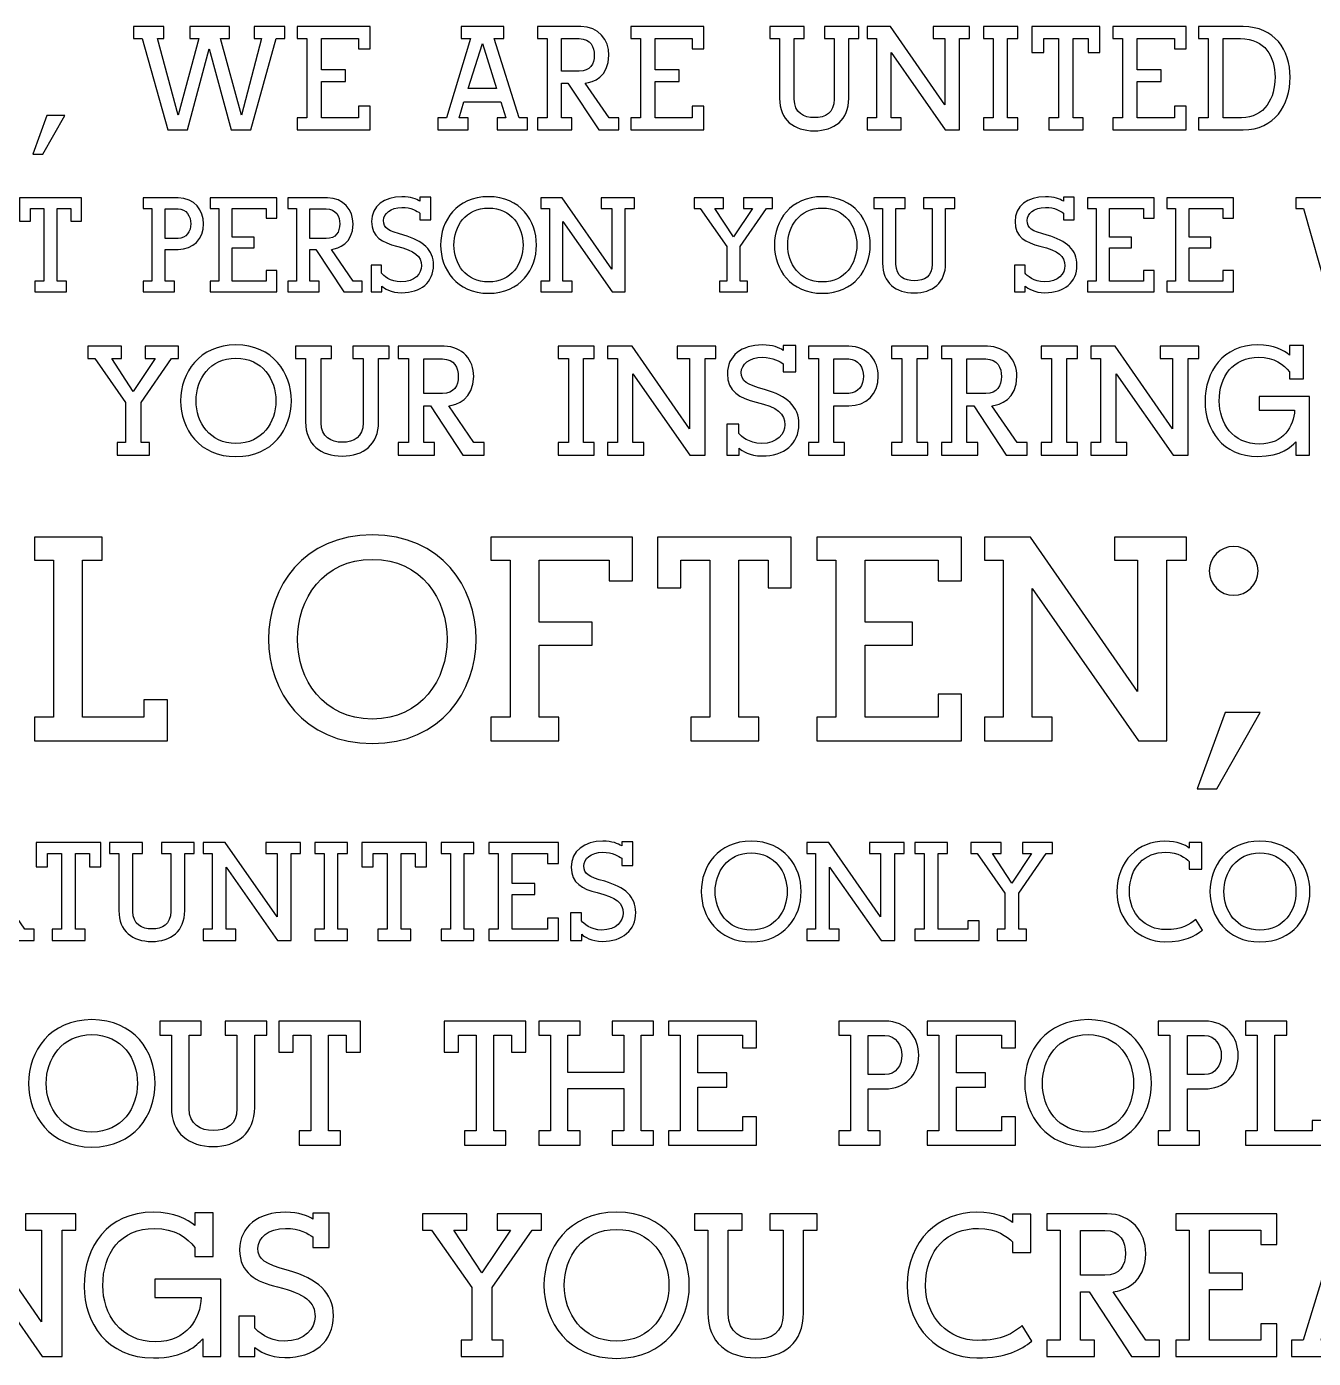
# Model space of a CAD drawing. Extents: x 11 to 200, y 17 to 278.
# Drawn here: x 55.5 to 119.8, y 82 to 148.5 of the extents above; entities that cross this region are included whole.
import ezdxf

# ---------------------------------------------------------------- set-up
doc = ezdxf.new("R2010")
doc.units = 0
doc.layers.add('Ebene_1', color=7, linetype='CONTINUOUS')

msp = doc.modelspace()

# ---------------------------------------------------------------- linework, layer by layer
at = {"layer": 'Ebene_1', "color": 7}
for points in [[(64.13526, 147.873086), (63.102045, 144.034441), (62.070805, 147.873086), (62.393314, 147.873086), (62.393314, 148.457216), (60.885683, 148.457216), (60.885683, 147.873086), (61.309052, 147.873086), (62.596197, 143.305531), (63.57258, 143.305531), (64.661287, 147.353445), (65.751829, 143.305531), (66.7292, 143.305531), (68.00241, 147.865713), (68.426449, 147.873086), (68.426449, 148.457216), (66.910775, 148.457216), (66.910775, 147.873086), (67.269761, 147.873086), (66.265721, 144.034441), (65.223791, 147.865713), (65.664058, 147.865713), (65.664058, 148.457216), (63.688326, 148.457216), (63.688326, 147.873086), (64.13526, 147.873086), (64.13526, 147.873086)], [(69.044481, 143.305531), (72.698271, 143.305531), (72.698271, 144.480034), (72.114, 144.480034), (72.114, 143.897387), (70.25973, 143.897387), (70.25973, 145.718073), (71.457481, 145.718073), (71.457481, 146.302202), (70.25973, 146.302202), (70.25973, 147.873086), (72.114, 147.873086), (72.114, 147.351822), (72.698271, 147.351822), (72.698271, 148.457216), (69.044481, 148.457216), (69.044481, 147.873086), (69.528068, 147.873086), (69.528068, 143.897387), (69.044481, 143.897387), (69.044481, 143.305531), (69.044481, 143.305531)], [(80.126889, 143.897387), (78.883806, 147.873086), (79.366265, 147.873086), (79.366265, 148.457216), (77.230266, 148.457216), (77.230266, 147.873086), (77.704223, 147.873086), (76.497123, 143.897387), (76.073119, 143.897387), (76.073119, 143.305531), (77.581456, 143.305531), (77.581456, 143.897387), (77.143976, 143.897387), (77.373211, 144.696957), (79.214852, 144.696957), (79.466312, 143.897387), (79.028374, 143.897387), (79.028374, 143.305531), (80.543237, 143.305531), (80.543237, 143.897387), (80.126889, 143.897387), (80.126889, 143.897387)], [(83.213588, 148.457216), (81.041253, 148.457216), (81.041253, 147.873086), (81.52403, 147.873086), (81.52403, 143.897387), (81.041253, 143.897387), (81.041253, 143.305531), (82.756494, 143.305531), (82.756494, 143.897387), (82.249658, 143.897387), (82.249658, 145.638698), (82.249658, 145.638698)], [(85.698978, 143.305531), (89.352592, 143.305531), (89.352592, 144.480034), (88.769274, 144.480034), (88.769274, 143.897387), (86.914086, 143.897387), (86.914086, 145.718073), (88.111978, 145.718073), (88.111978, 146.302202), (86.914086, 146.302202), (86.914086, 147.873086), (88.769274, 147.873086), (88.769274, 147.351822), (89.352592, 147.351822), (89.352592, 148.457216), (85.698978, 148.457216), (85.698978, 147.873086), (86.182108, 147.873086), (86.182108, 143.897387), (85.698978, 143.897387), (85.698978, 143.305531), (85.698978, 143.305531)], [(93.863173, 144.832389), (93.863173, 147.873086), (94.360872, 147.873086), (94.360872, 148.457216), (92.646584, 148.457216), (92.646584, 147.873086), (93.129854, 147.873086), (93.129854, 144.875745)], [(96.58182, 147.873086), (97.079836, 147.873086), (97.079836, 148.457216), (95.365725, 148.457216), (95.365725, 147.873086), (95.850371, 147.873086), (95.850371, 144.832389)], [(99.206205, 143.897387), (98.69884, 143.897387), (98.69884, 147.158958), (101.398366, 143.305531), (102.116727, 143.305531), (102.116727, 147.873086), (102.613932, 147.873086), (102.613932, 148.457216), (100.791658, 148.457216), (100.791658, 147.873086), (101.377411, 147.873086), (101.377411, 144.55373), (98.663138, 148.457216), (97.498125, 148.457216), (97.498125, 147.873086), (97.967178, 147.873086), (97.967178, 143.897387), (97.498125, 143.897387), (97.498125, 143.305531), (99.206205, 143.305531), (99.206205, 143.897387), (99.206205, 143.897387)], [(104.513041, 143.897387), (104.513041, 147.873086), (105.01843, 147.873086), (105.01843, 148.457216), (103.304177, 148.457216), (103.304177, 147.873086), (103.795491, 147.873086), (103.795491, 143.897387), (103.304177, 143.897387), (103.304177, 143.305531), (105.01843, 143.305531), (105.01843, 143.897387), (104.513041, 143.897387), (104.513041, 143.897387)], [(108.288998, 143.897387), (107.785901, 143.897387), (107.785901, 147.873086), (108.528498, 147.873086), (108.528498, 147.173352), (109.112346, 147.173352), (109.112346, 148.457216), (105.725996, 148.457216), (105.725996, 147.173352), (106.316864, 147.173352), (106.316864, 147.873086), (107.053429, 147.873086), (107.053429, 143.897387), (106.569806, 143.897387), (106.569806, 143.305531), (108.288998, 143.305531), (108.288998, 143.897387), (108.288998, 143.897387)], [(109.766396, 143.305531), (113.42068, 143.305531), (113.42068, 144.480034), (112.837009, 144.480034), (112.837009, 143.897387), (110.981962, 143.897387), (110.981962, 145.718073), (112.180031, 145.718073), (112.180031, 146.302202), (110.981962, 146.302202), (110.981962, 147.873086), (112.837009, 147.873086), (112.837009, 147.351822), (113.42068, 147.351822), (113.42068, 148.457216), (109.766396, 148.457216), (109.766396, 147.873086), (110.24949, 147.873086), (110.24949, 143.897387), (109.766396, 143.897387), (109.766396, 143.305531), (109.766396, 143.305531)], [(116.264421, 148.457216), (114.0379, 148.457216), (114.0379, 147.858658), (114.529001, 147.858658), (114.529001, 143.911462), (114.0379, 143.911462), (114.0379, 143.305531), (114.0379, 143.305531)], [(79.007243, 145.362649), (77.581456, 145.362649), (78.298971, 147.620109), (79.007243, 145.362649), (79.007243, 145.362649)], [(83.133367, 146.230341), (82.249658, 146.230341), (82.249658, 147.858658), (83.133367, 147.858658)], [(96.58182, 144.875745), (96.58182, 147.873086), (96.58182, 147.873086)], [(115.276079, 147.858658), (116.141655, 147.858658)], [(116.184517, 143.911462), (115.276079, 143.911462), (115.276079, 147.858658), (115.276079, 147.858658)], [(82.249658, 145.638698), (82.567899, 145.638698), (84.103223, 143.305531), (85.103666, 143.305531), (85.103666, 143.897387), (84.619902, 143.897387), (83.431323, 145.638698)], [(56.558335, 144.016908), (55.846958, 142.089824), (56.351395, 142.089824), (57.444054, 144.016908), (56.558335, 144.016908), (56.558335, 144.016908)], [(114.0379, 143.305531), (116.264421, 143.305531)], [(57.52932, 135.750372), (57.072896, 135.750372), (57.072896, 139.378162), (57.748536, 139.378162), (57.748536, 138.738858), (58.28243, 138.738858), (58.28243, 139.910398), (55.191779, 139.910398), (55.191779, 138.738858), (55.731388, 138.738858), (55.731388, 139.378162), (56.403289, 139.378162), (56.403289, 135.750372), (55.961893, 135.750372), (55.961893, 135.210798), (57.52932, 135.210798), (57.52932, 135.750372), (57.52932, 135.750372)], [(63.101763, 139.910398), (61.359781, 139.910398), (61.359781, 139.378162), (61.800683, 139.378162), (61.800683, 135.750372), (61.359781, 135.750372), (61.359781, 135.210798), (62.917577, 135.210798), (62.917577, 135.750372), (62.462741, 135.750372), (62.462741, 137.339248), (63.101763, 137.339248)], [(64.703515, 135.210798), (68.037618, 135.210798), (68.037618, 136.281126), (67.505205, 136.281126), (67.505205, 135.750372), (65.812542, 135.750372), (65.812542, 137.410791), (66.905518, 137.410791), (66.905518, 137.944509), (65.812542, 137.944509), (65.812542, 139.378162), (67.505205, 139.378162), (67.505205, 138.902441), (68.037618, 138.902441), (68.037618, 139.910398), (64.703515, 139.910398), (64.703515, 139.378162), (65.144099, 139.378162), (65.144099, 135.750372), (64.703515, 135.750372), (64.703515, 135.210798), (64.703515, 135.210798)], [(70.56326, 139.910398), (68.579696, 139.910398), (68.579696, 139.378162), (69.02088, 139.378162), (69.02088, 135.750372), (68.579696, 135.750372), (68.579696, 135.210798), (70.1461, 135.210798), (70.1461, 135.750372), (69.682303, 135.750372), (69.682303, 137.339248), (69.682303, 137.339248)], [(75.180203, 139.150268), (75.180203, 138.808109), (75.716531, 138.808109), (75.716531, 139.940384), (75.180203, 139.940384), (75.180203, 139.736232)], [(82.77124, 135.750372), (82.309243, 135.750372), (82.309243, 138.726123), (84.771173, 135.210798), (85.425893, 135.210798), (85.425893, 139.378162), (85.880835, 139.378162), (85.880835, 139.910398), (84.216536, 139.910398), (84.216536, 139.378162), (84.751558, 139.378162), (84.751558, 136.349283), (82.275517, 139.910398), (81.212633, 139.910398), (81.212633, 139.378162), (81.640305, 139.378162), (81.640305, 135.750372), (81.212633, 135.750372), (81.212633, 135.210798), (82.77124, 135.210798), (82.77124, 135.750372), (82.77124, 135.750372)], [(90.492593, 135.750372), (90.136993, 135.750372), (90.136993, 135.210798), (91.533464, 135.210798), (91.533464, 135.750372), (91.161178, 135.750372), (91.161178, 137.480853), (92.483354, 139.378162), (92.784591, 139.378162), (92.784591, 139.910398), (91.335238, 139.910398), (91.335238, 139.378162), (91.776246, 139.378162), (90.826533, 137.962853), (89.901726, 139.378162), (90.322801, 139.378162), (90.322801, 139.910398), (88.865723, 139.910398), (88.865723, 139.378162), (89.167631, 139.378162), (90.492593, 137.480853), (90.492593, 135.750372), (90.492593, 135.750372)], [(98.940316, 136.602683), (98.940316, 139.378162), (99.393635, 139.378162), (99.393635, 139.910398), (97.830336, 139.910398), (97.830336, 139.378162), (98.271343, 139.378162), (98.271343, 136.642476)], [(101.420626, 139.378162), (101.875921, 139.378162), (101.875921, 139.910398), (100.311105, 139.910398), (100.311105, 139.378162), (100.752782, 139.378162), (100.752782, 136.602683)], [(107.300479, 139.150268), (107.300479, 138.808109), (107.838148, 138.808109), (107.838148, 139.940384), (107.300479, 139.940384), (107.300479, 139.736232)], [(108.497419, 135.210798), (111.831486, 135.210798), (111.831486, 136.281126), (111.299215, 136.281126), (111.299215, 135.750372), (109.607222, 135.750372), (109.607222, 137.410791), (110.700057, 137.410791), (110.700057, 137.944509), (109.607222, 137.944509), (109.607222, 139.378162), (111.299215, 139.378162), (111.299215, 138.902441), (111.831486, 138.902441), (111.831486, 139.910398), (108.497419, 139.910398), (108.497419, 139.378162), (108.938144, 139.378162), (108.938144, 135.750372), (108.497419, 135.750372), (108.497419, 135.210798), (108.497419, 135.210798)], [(112.458161, 135.210798), (115.793075, 135.210798), (115.793075, 136.281126), (115.260028, 136.281126), (115.260028, 135.750372), (113.568176, 135.750372), (113.568176, 137.410791), (114.661152, 137.410791), (114.661152, 137.944509), (113.568176, 137.944509), (113.568176, 139.378162), (115.260028, 139.378162), (115.260028, 138.902441), (115.793075, 138.902441), (115.793075, 139.910398), (112.458161, 139.910398), (112.458161, 139.378162), (112.899415, 139.378162), (112.899415, 135.750372), (112.458161, 135.750372), (112.458161, 135.210798), (112.458161, 135.210798)], [(120.276775, 139.910398), (118.900412, 139.910398), (118.900412, 139.378162), (119.288432, 139.378162), (120.460642, 135.210798)], [(63.101763, 137.87935), (62.462741, 137.87935), (62.462741, 139.364404), (63.101763, 139.364404)], [(70.490058, 137.87935), (69.682303, 137.87935), (69.682303, 139.364404), (70.490058, 139.364404)], [(101.420626, 136.642476), (101.420626, 139.378162), (101.420626, 139.378162)], [(69.682303, 137.339248), (69.974015, 137.339248), (71.374966, 135.210798), (72.287531, 135.210798), (72.287531, 135.750372), (71.847088, 135.750372), (70.761203, 137.339248)], [(73.26148, 136.147212), (73.26148, 136.542429), (72.736759, 136.542429), (72.736759, 135.212245), (73.267866, 135.212245), (73.267866, 135.50826)], [(105.381403, 136.147212), (105.381403, 136.542429), (104.857352, 136.542429), (104.857352, 135.212245), (105.389094, 135.212245), (105.389094, 135.50826)], [(60.480976, 127.69067), (60.070696, 127.69067), (60.070696, 127.066712), (61.684301, 127.066712), (61.684301, 127.69067), (61.253525, 127.69067), (61.253525, 129.691907), (62.782322, 131.883575), (63.13069, 131.883575), (63.13069, 132.499489), (61.455384, 132.499489), (61.455384, 131.883575), (61.964725, 131.883575), (60.867656, 130.247391), (59.798457, 131.883575), (60.284021, 131.883575), (60.284021, 132.499489), (58.601341, 132.499489), (58.601341, 131.883575), (58.949392, 131.883575), (60.480976, 129.691907), (60.480976, 127.69067), (60.480976, 127.69067)], [(70.243819, 128.677177), (70.243819, 131.883575), (70.770199, 131.883575), (70.770199, 132.499489), (68.961613, 132.499489), (68.961613, 131.883575), (69.471906, 131.883575), (69.471906, 128.723215)], [(73.112643, 131.883575), (73.637365, 131.883575), (73.637365, 132.499489), (71.828638, 132.499489), (71.828638, 131.883575), (72.340236, 131.883575), (72.340236, 128.677177)], [(76.386633, 132.499489), (74.095447, 132.499489), (74.095447, 131.883575), (74.604435, 131.883575), (74.604435, 127.69067), (74.095447, 127.69067), (74.095447, 127.066712), (75.905303, 127.066712), (75.905303, 127.69067), (75.370774, 127.69067), (75.370774, 129.527372), (75.370774, 129.527372)], [(83.348985, 127.69067), (83.348985, 131.883575), (83.880585, 131.883575), (83.880585, 132.499489), (82.074293, 132.499489), (82.074293, 131.883575), (82.591818, 131.883575), (82.591818, 127.69067), (82.074293, 127.69067), (82.074293, 127.066712), (83.880585, 127.066712), (83.880585, 127.69067), (83.348985, 127.69067), (83.348985, 127.69067)], [(86.346467, 127.69067), (85.811761, 127.69067), (85.811761, 131.129336), (88.658608, 127.066712), (89.415951, 127.066712), (89.415951, 131.883575), (89.940531, 131.883575), (89.940531, 132.499489), (88.017187, 132.499489), (88.017187, 131.883575), (88.636065, 131.883575), (88.636065, 128.382855), (85.773485, 132.499489), (84.545748, 132.499489), (84.545748, 131.883575), (85.039355, 131.883575), (85.039355, 127.69067), (84.545748, 127.69067), (84.545748, 127.066712), (86.346467, 127.066712), (86.346467, 127.69067), (86.346467, 127.69067)], [(93.316191, 131.621496), (93.316191, 131.225609), (93.937327, 131.225609), (93.937327, 132.53385), (93.316191, 132.53385), (93.316191, 132.297595)], [(96.580515, 132.499489), (94.56827, 132.499489), (94.56827, 131.883575), (95.078246, 131.883575), (95.078246, 127.69067), (94.56827, 127.69067), (94.56827, 127.066712), (96.368319, 127.066712), (96.368319, 127.69067), (95.843139, 127.69067), (95.843139, 129.527372), (96.580515, 129.527372)], [(99.996956, 127.69067), (99.996956, 131.883575), (100.529192, 131.883575), (100.529192, 132.499489), (98.722264, 132.499489), (98.722264, 131.883575), (99.239577, 131.883575), (99.239577, 127.69067), (98.722264, 127.69067), (98.722264, 127.066712), (100.529192, 127.066712), (100.529192, 127.69067), (99.996956, 127.69067), (99.996956, 127.69067)], [(103.502438, 132.499489), (101.210406, 132.499489), (101.210406, 131.883575), (101.720205, 131.883575), (101.720205, 127.69067), (101.210406, 127.69067), (101.210406, 127.066712), (103.020297, 127.066712), (103.020297, 127.69067), (102.484921, 127.69067), (102.484921, 129.527372), (102.484921, 129.527372)], [(107.465156, 127.69067), (107.465156, 131.883575), (107.997391, 131.883575), (107.997391, 132.499489), (106.191451, 132.499489), (106.191451, 131.883575), (106.707989, 131.883575), (106.707989, 127.69067), (106.191451, 127.69067), (106.191451, 127.066712), (107.997391, 127.066712), (107.997391, 127.69067), (107.465156, 127.69067), (107.465156, 127.69067)], [(110.462814, 127.69067), (109.927968, 127.69067), (109.927968, 131.129336), (112.773826, 127.066712), (113.532016, 127.066712), (113.532016, 131.883575), (114.056209, 131.883575), (114.056209, 132.499489), (112.134028, 132.499489), (112.134028, 131.883575), (112.752377, 131.883575), (112.752377, 128.382855), (109.890644, 132.499489), (108.661425, 132.499489), (108.661425, 131.883575), (109.155067, 131.883575), (109.155067, 127.69067), (108.661425, 127.69067), (108.661425, 127.066712), (110.462814, 127.066712), (110.462814, 127.69067), (110.462814, 127.69067)], [(118.588027, 131.222469), (118.588027, 130.87149), (119.286457, 130.87149), (119.286457, 132.542528), (118.588027, 132.542528), (118.588027, 132.063315)], [(73.112643, 128.723215), (73.112643, 131.883575), (73.112643, 131.883575)], [(76.303166, 130.150483), (75.370774, 130.150483), (75.370774, 131.86837), (76.303166, 131.86837)], [(96.580515, 130.150483), (95.843139, 130.150483), (95.843139, 131.86837), (96.580515, 131.86837)], [(103.417948, 130.150483), (102.484921, 130.150483), (102.484921, 131.86837), (103.417948, 131.86837)], [(118.893215, 127.732368), (118.893215, 127.062796), (119.580497, 127.062796), (119.580497, 129.999882), (117.068755, 129.999882), (117.068755, 129.305369), (118.839205, 129.305369)], [(75.370774, 129.527372), (75.706548, 129.527372), (77.326186, 127.066712), (78.38085, 127.066712), (78.38085, 127.69067), (77.87091, 127.69067), (76.616326, 129.527372)], [(102.484921, 129.527372), (102.821859, 129.527372), (104.440368, 127.066712), (105.495844, 127.066712), (105.495844, 127.69067), (104.985869, 127.69067), (103.731461, 129.527372)], [(91.097819, 128.149845), (91.097819, 128.606939), (90.492593, 128.606939), (90.492593, 127.069181), (91.105862, 127.069181), (91.105862, 127.411023)], [(61.400915, 113.976786), (58.341344, 113.976786), (58.341344, 121.818331), (59.308766, 121.818331), (59.308766, 122.972196), (55.935717, 122.972196), (55.935717, 121.818331), (56.889699, 121.818331), (56.889699, 113.976786), (55.935717, 113.976786), (55.935717, 112.809868), (62.568539, 112.809868), (62.568539, 114.845325), (61.400915, 114.845325), (61.400915, 113.976786), (61.400915, 113.976786)], [(78.722198, 112.809868), (82.109147, 112.809868), (82.109147, 113.976786), (81.126696, 113.976786), (81.126696, 117.57773), (83.774646, 117.57773), (83.774646, 118.730467), (81.126696, 118.730467), (81.126696, 121.818331), (84.627769, 121.818331), (84.627769, 120.794922), (85.794758, 120.794922), (85.794758, 122.972196), (78.722198, 122.972196), (78.722198, 121.818331), (79.674733, 121.818331), (79.674733, 113.976786), (78.722198, 113.976786), (78.722198, 112.809868), (78.722198, 112.809868)], [(92.086831, 113.976786), (91.103887, 113.976786), (91.103887, 121.818331), (92.556379, 121.818331), (92.556379, 120.438017), (93.708763, 120.438017), (93.708763, 122.972196), (87.033607, 122.972196), (87.033607, 120.438017), (88.200702, 120.438017), (88.200702, 121.818331), (89.6527, 121.818331), (89.6527, 113.976786), (88.698577, 113.976786), (88.698577, 112.809868), (92.086831, 112.809868), (92.086831, 113.976786), (92.086831, 113.976786)], [(94.989381, 112.809868), (102.20531, 112.809868), (102.20531, 115.129029), (101.05342, 115.129029), (101.05342, 113.976786), (97.394973, 113.976786), (97.394973, 117.57773), (99.757914, 117.57773), (99.757914, 118.730467), (97.394973, 118.730467), (97.394973, 121.818331), (101.05342, 121.818331), (101.05342, 120.794922), (102.20531, 120.794922), (102.20531, 122.972196), (94.989381, 122.972196), (94.989381, 121.818331), (95.942869, 121.818331), (95.942869, 113.976786), (94.989381, 113.976786), (94.989381, 112.809868), (94.989381, 112.809868)], [(106.731096, 113.976786), (105.735345, 113.976786), (105.735345, 120.410183), (111.04451, 112.809868), (112.46765, 112.809868), (112.46765, 121.818331), (113.449643, 121.818331), (113.449643, 122.972196), (109.848205, 122.972196), (109.848205, 121.818331), (111.001435, 121.818331), (111.001435, 115.272151), (105.663802, 122.972196), (103.35787, 122.972196), (103.35787, 121.818331), (104.283206, 121.818331), (104.283206, 113.976786), (103.35787, 113.976786), (103.35787, 112.809868), (106.731096, 112.809868), (106.731096, 113.976786), (106.731096, 113.976786)], [(115.370835, 114.212865), (113.967979, 110.40978), (114.964012, 110.40978), (117.119837, 114.212865), (115.370835, 114.212865), (115.370835, 114.212865)], [(58.459242, 103.396169), (57.981828, 103.396169), (57.981828, 107.17964), (58.687278, 107.17964), (58.687278, 106.513349), (59.243432, 106.513349), (59.243432, 107.734666), (56.021371, 107.734666), (56.021371, 106.513349), (56.58437, 106.513349), (56.58437, 107.17964), (57.284386, 107.17964), (57.284386, 103.396169), (56.823694, 103.396169), (56.823694, 102.832995), (58.459242, 102.832995), (58.459242, 103.396169), (58.459242, 103.396169)], [(60.84589, 104.286792), (60.84589, 107.17964), (61.320341, 107.17964), (61.320341, 107.734666), (59.688743, 107.734666), (59.688743, 107.17964), (60.149436, 107.17964), (60.149436, 104.326056)], [(63.434256, 107.17964), (63.907048, 107.17964), (63.907048, 107.734666), (62.276121, 107.734666), (62.276121, 107.17964), (62.737167, 107.17964), (62.737167, 104.286792)], [(65.979371, 103.396169), (65.497582, 103.396169), (65.497582, 106.500226), (68.065452, 102.832995), (68.748324, 102.832995), (68.748324, 107.17964), (69.22161, 107.17964), (69.22161, 107.734666), (67.487214, 107.734666), (67.487214, 107.17964), (68.044003, 107.17964), (68.044003, 104.021574), (65.462693, 107.734666), (64.354476, 107.734666), (64.354476, 107.17964), (64.800423, 107.17964), (64.800423, 103.396169), (64.354476, 103.396169), (64.354476, 102.832995), (65.979371, 102.832995), (65.979371, 103.396169), (65.979371, 103.396169)], [(71.076692, 103.396169), (71.076692, 107.17964), (71.558305, 107.17964), (71.558305, 107.734666), (69.927378, 107.734666), (69.927378, 107.17964), (70.394138, 107.17964), (70.394138, 103.396169), (69.927378, 103.396169), (69.927378, 102.832995), (71.558305, 102.832995), (71.558305, 103.396169), (71.076692, 103.396169), (71.076692, 103.396169)], [(74.718206, 103.396169), (74.240827, 103.396169), (74.240827, 107.17964), (74.947405, 107.17964), (74.947405, 106.513349), (75.502219, 106.513349), (75.502219, 107.734666), (72.279312, 107.734666), (72.279312, 106.513349), (72.842839, 106.513349), (72.842839, 107.17964), (73.544196, 107.17964), (73.544196, 103.396169), (73.083821, 103.396169), (73.083821, 102.832995), (74.718206, 102.832995), (74.718206, 103.396169), (74.718206, 103.396169)], [(77.385135, 103.396169), (77.385135, 107.17964), (77.865654, 107.17964), (77.865654, 107.734666), (76.23635, 107.734666), (76.23635, 107.17964), (76.702122, 107.17964), (76.702122, 103.396169), (76.23635, 103.396169), (76.23635, 102.832995), (77.865654, 102.832995), (77.865654, 103.396169), (77.385135, 103.396169), (77.385135, 103.396169)], [(78.617776, 102.832995), (82.093942, 102.832995), (82.093942, 103.951159), (81.538282, 103.951159), (81.538282, 103.396169), (79.774252, 103.396169), (79.774252, 105.129931), (80.913407, 105.129931), (80.913407, 105.684921), (79.774252, 105.684921), (79.774252, 107.17964), (81.538282, 107.17964), (81.538282, 106.6836), (82.093942, 106.6836), (82.093942, 107.734666), (78.617776, 107.734666), (78.617776, 107.17964), (79.076951, 107.17964), (79.076951, 103.396169), (78.617776, 103.396169), (78.617776, 102.832995), (78.617776, 102.832995)], [(85.247599, 106.942256), (85.247599, 106.585351), (85.808022, 106.585351), (85.808022, 107.767404), (85.247599, 107.767404), (85.247599, 107.554573)], [(96.11065, 103.396169), (95.628509, 103.396169), (95.628509, 106.500226), (98.196907, 102.832995), (98.879885, 102.832995), (98.879885, 107.17964), (99.353701, 107.17964), (99.353701, 107.734666), (97.618669, 107.734666), (97.618669, 107.17964), (98.176411, 107.17964), (98.176411, 104.021574), (95.594783, 107.734666), (94.486426, 107.734666), (94.486426, 107.17964), (94.930891, 107.17964), (94.930891, 103.396169), (94.486426, 103.396169), (94.486426, 102.832995), (96.11065, 102.832995), (96.11065, 103.396169), (96.11065, 103.396169)], [(102.530112, 103.396169), (101.04654, 103.396169), (101.04654, 107.17964), (101.515911, 107.17964), (101.515911, 107.734666), (99.889041, 107.734666), (99.889041, 107.17964), (100.349769, 107.17964), (100.349769, 103.396169), (99.889041, 103.396169), (99.889041, 102.832995), (103.092334, 102.832995), (103.092334, 103.815269), (102.530112, 103.815269), (102.530112, 103.396169), (102.530112, 103.396169)], [(104.368825, 103.396169), (103.999467, 103.396169), (103.999467, 102.832995), (105.454605, 102.832995), (105.454605, 103.396169), (105.066549, 103.396169), (105.066549, 105.201968), (106.444746, 107.17964), (106.758895, 107.17964), (106.758895, 107.734666), (105.248618, 107.734666), (105.248618, 107.17964), (105.707017, 107.17964), (104.716699, 105.702913), (103.752769, 107.17964), (104.192507, 107.17964), (104.192507, 107.734666), (102.673234, 107.734666), (102.673234, 107.17964), (102.986395, 107.17964), (104.368825, 105.201968), (104.368825, 103.396169), (104.368825, 103.396169)], [(113.581299, 106.405258), (114.209455, 106.405258), (114.209455, 107.724823), (113.581299, 107.724823), (113.581299, 107.444859)], [(63.434256, 104.326056), (63.434256, 107.17964), (63.434256, 107.17964)], [(113.581299, 106.776909), (113.581299, 106.405258), (113.581299, 106.405258)], [(53.201478, 105.052955), (53.504373, 105.052955), (54.966178, 102.832995), (55.916738, 102.832995), (55.916738, 103.396169), (55.45668, 103.396169), (54.324757, 105.052955)], [(83.246009, 103.810366), (83.246009, 104.222939), (82.699697, 104.222939), (82.699697, 102.836276), (83.253523, 102.836276), (83.253523, 103.144039)], [(114.236796, 103.351931), (113.9097, 103.888965)], [(63.6564, 94.453994), (63.6564, 98.111417), (64.255628, 98.111417), (64.255628, 98.815385), (62.187221, 98.815385), (62.187221, 98.111417), (62.77001, 98.111417), (62.77001, 94.506416)], [(66.930742, 98.111417), (67.5299, 98.111417), (67.5299, 98.815385), (65.462693, 98.815385), (65.462693, 98.111417), (66.04534, 98.111417), (66.04534, 94.453994)], [(71.214029, 93.325987), (70.613848, 93.325987), (70.613848, 98.111417), (71.500026, 98.111417), (71.500026, 97.268278), (72.202724, 97.268278), (72.202724, 98.815385), (68.128634, 98.815385), (68.128634, 97.268278), (68.841775, 97.268278), (68.841775, 98.111417), (69.728129, 98.111417), (69.728129, 93.325987), (69.146116, 93.325987), (69.146116, 92.612176), (71.214029, 92.612176), (71.214029, 93.325987), (71.214029, 93.325987)], [(79.468111, 93.325987), (78.868566, 93.325987), (78.868566, 98.111417), (79.753932, 98.111417), (79.753932, 97.268278), (80.458429, 97.268278), (80.458429, 98.815385), (76.38434, 98.815385), (76.38434, 97.268278), (77.096704, 97.268278), (77.096704, 98.111417), (77.983023, 98.111417), (77.983023, 93.325987), (77.400693, 93.325987), (77.400693, 92.612176), (79.468111, 92.612176), (79.468111, 93.325987), (79.468111, 93.325987)], [(86.217103, 93.325987), (86.217103, 98.111417), (86.834323, 98.111417), (86.834323, 98.815385), (84.767575, 98.815385), (84.767575, 98.111417), (85.348141, 98.111417), (85.348141, 96.243424), (82.560173, 96.243424), (82.560173, 98.111417), (83.167904, 98.111417), (83.167904, 98.815385), (81.109022, 98.815385), (81.109022, 98.111417), (81.69167, 98.111417), (81.69167, 93.325987), (81.109022, 93.325987), (81.109022, 92.612176), (83.167904, 92.612176), (83.167904, 93.325987), (82.560173, 93.325987), (82.560173, 95.452672), (85.348141, 95.452672), (85.348141, 93.325987), (84.767575, 93.325987), (84.767575, 92.612176), (86.834323, 92.612176), (86.834323, 93.325987), (86.217103, 93.325987), (86.217103, 93.325987)], [(87.581048, 92.612176), (91.986149, 92.612176), (91.986149, 94.028332), (91.28151, 94.028332), (91.28151, 93.325987), (89.049732, 93.325987), (89.049732, 95.521429), (90.491606, 95.521429), (90.491606, 96.227055), (89.049732, 96.227055), (89.049732, 98.111417), (91.28151, 98.111417), (91.28151, 97.486013), (91.986149, 97.486013), (91.986149, 98.815385), (87.581048, 98.815385), (87.581048, 98.111417), (88.162884, 98.111417), (88.162884, 93.325987), (87.581048, 93.325987), (87.581048, 92.612176), (87.581048, 92.612176)], [(98.39023, 98.815385), (96.087402, 98.815385), (96.087402, 98.111417), (96.669909, 98.111417), (96.669909, 93.325987), (96.087402, 93.325987), (96.087402, 92.612176), (98.14646, 92.612176), (98.14646, 93.325987), (97.545962, 93.325987), (97.545962, 95.428119), (98.39023, 95.428119)], [(100.500511, 92.612176), (104.903848, 92.612176), (104.903848, 94.028332), (104.200656, 94.028332), (104.200656, 93.325987), (101.968419, 93.325987), (101.968419, 95.521429), (103.409128, 95.521429), (103.409128, 96.227055), (101.968419, 96.227055), (101.968419, 98.111417), (104.200656, 98.111417), (104.200656, 97.486013), (104.903848, 97.486013), (104.903848, 98.815385), (100.500511, 98.815385), (100.500511, 98.111417), (101.0827, 98.111417), (101.0827, 93.325987), (100.500511, 93.325987), (100.500511, 92.612176), (100.500511, 92.612176)], [(114.337302, 98.815385), (112.035639, 98.815385), (112.035639, 98.111417), (112.617651, 98.111417), (112.617651, 93.325987), (112.035639, 93.325987), (112.035639, 92.612176), (114.094203, 92.612176), (114.094203, 93.325987), (113.494375, 93.325987), (113.494375, 95.428119), (114.337302, 95.428119)], [(119.722737, 93.325987), (117.856543, 93.325987), (117.856543, 98.111417), (118.446916, 98.111417), (118.446916, 98.815385), (116.388352, 98.815385), (116.388352, 98.111417), (116.969871, 98.111417), (116.969871, 93.325987), (116.388352, 93.325987), (116.388352, 92.612176), (120.435419, 92.612176), (120.435419, 93.8548), (119.722737, 93.8548), (119.722737, 93.325987), (119.722737, 93.325987)], [(66.930742, 94.506416), (66.930742, 98.111417), (66.930742, 98.111417)], [(98.39023, 96.138613), (97.545962, 96.138613), (97.545962, 98.093425), (98.39023, 98.093425)], [(114.337302, 96.138613), (113.494375, 96.138613), (113.494375, 98.093425), (114.337302, 98.093425)], [(53.298421, 82.892372), (52.601791, 82.892372), (52.601791, 87.397838), (56.319963, 82.075409), (57.315854, 82.075409), (57.315854, 88.383394), (58.004441, 88.383394), (58.004441, 89.190514), (55.48208, 89.190514), (55.48208, 88.383394), (56.289024, 88.383394), (56.289024, 83.799364), (52.551696, 89.190514), (50.937491, 89.190514), (50.937491, 88.383394), (51.58512, 88.383394), (51.58512, 82.892372), (50.937491, 82.892372), (50.937491, 82.075409), (53.298421, 82.075409), (53.298421, 82.892372), (53.298421, 82.892372)], [(63.93326, 87.517359), (63.93326, 87.058925), (64.85087, 87.058925), (64.85087, 89.241279), (63.93326, 89.241279), (63.93326, 88.614251)], [(69.833927, 88.036331), (69.833927, 87.517359), (70.65216, 87.517359), (70.65216, 89.231471), (69.833927, 89.231471), (69.833927, 88.923673)], [(77.760032, 82.892372), (77.232559, 82.892372), (77.232559, 82.075409), (79.335467, 82.075409), (79.335467, 82.892372), (78.777055, 82.892372), (78.777055, 85.51344), (80.78041, 88.383394), (81.239021, 88.383394), (81.239021, 89.190514), (79.035712, 89.190514), (79.035712, 88.383394), (79.70419, 88.383394), (78.268879, 86.240339), (76.873537, 88.383394), (77.511676, 88.383394), (77.511676, 89.190514), (75.299231, 89.190514), (75.299231, 88.383394), (75.756995, 88.383394), (77.760032, 85.51344), (77.760032, 82.892372), (77.760032, 82.892372)], [(90.567241, 84.189007), (90.567241, 88.383394), (91.25484, 88.383394), (91.25484, 89.190514), (88.882586, 89.190514), (88.882586, 88.383394), (89.550395, 88.383394), (89.550395, 84.247956)], [(94.324677, 88.383394), (95.011959, 88.383394), (95.011959, 89.190514), (92.639705, 89.190514), (92.639705, 88.383394), (93.308325, 88.383394), (93.308325, 84.189007)], [(104.763548, 87.258667), (105.679677, 87.258667), (105.679677, 89.170899), (104.763548, 89.170899), (104.763548, 88.763229)], [(109.477083, 89.190514), (106.477484, 89.190514), (106.477484, 88.383394), (107.144622, 88.383394), (107.144622, 82.892372), (106.477484, 82.892372), (106.477484, 82.075409), (108.848715, 82.075409), (108.848715, 82.892372), (108.151485, 82.892372), (108.151485, 85.303926), (108.151485, 85.303926)], [(112.904813, 82.075409), (117.958883, 82.075409), (117.958883, 83.699492), (117.152116, 83.699492), (117.152116, 82.892372), (114.589609, 82.892372), (114.589609, 85.413604), (116.244595, 85.413604), (116.244595, 86.222347), (114.589609, 86.222347), (114.589609, 88.383394), (117.152116, 88.383394), (117.152116, 87.666337), (117.958883, 87.666337), (117.958883, 89.190514), (112.904813, 89.190514), (112.904813, 88.383394), (113.573256, 88.383394), (113.573256, 82.892372), (112.904813, 82.892372), (112.904813, 82.075409), (112.904813, 82.075409)], [(124.297453, 82.892372), (122.572899, 88.383394), (123.241166, 88.383394), (123.241166, 89.190514), (120.291027, 89.190514), (120.291027, 88.383394), (120.94931, 88.383394), (119.27485, 82.892372), (118.686946, 82.892372), (118.686946, 82.075409), (120.779871, 82.075409), (120.779871, 82.892372), (120.172141, 82.892372), (120.489958, 83.999107), (123.032463, 83.999107), (123.380831, 82.892372), (122.773277, 82.892372), (122.773277, 82.075409), (124.876221, 82.075409), (124.876221, 82.892372), (124.297453, 82.892372), (124.297453, 82.892372)], [(94.324677, 84.247956), (94.324677, 88.383394), (94.324677, 88.383394)], [(104.763548, 87.797289), (104.763548, 87.258667), (104.763548, 87.258667)], [(109.367545, 86.122511), (108.151485, 86.122511), (108.151485, 88.365402), (109.367545, 88.365402)], [(64.331863, 82.952944), (64.331863, 82.075409), (65.239349, 82.075409), (65.239349, 85.922769), (61.950508, 85.922769), (61.950508, 85.00597), (64.26279, 85.00597)], [(108.151485, 85.303926), (108.589741, 85.303926), (110.702985, 82.075409), (112.08785, 82.075409), (112.08785, 82.892372), (111.421382, 82.892372), (109.775533, 85.303926)], [(66.933846, 83.489942), (66.933846, 84.089135), (66.136533, 84.089135), (66.136533, 82.075409), (66.943513, 82.075409), (66.943513, 82.524002)], [(105.719823, 82.8318), (105.240433, 83.611086)]]:
    msp.add_lwpolyline(points, dxfattribs=at)
for points in [[(84.613199, 147.02649), (84.613199, 147.800696), (84.089818, 148.457216), (83.213588, 148.457216)], [(118.618507, 145.932562), (118.618507, 147.303527), (117.836258, 148.457216), (116.264421, 148.457216)], [(83.133367, 147.858658), (83.707513, 147.858658), (83.880585, 147.424318), (83.880585, 147.02649)], [(116.141655, 147.858658), (117.359831, 147.858658), (117.864762, 146.963484), (117.864762, 145.932562)], [(83.880585, 147.02649), (83.880585, 146.584954), (83.684758, 146.230341), (83.133367, 146.230341)], [(83.431323, 145.638698), (83.801845, 145.667484), (84.613199, 145.948754), (84.613199, 147.02649)], [(117.864762, 145.932562), (117.864762, 144.899981), (117.359831, 143.911462), (116.184517, 143.911462)], [(116.264421, 143.305531), (117.843137, 143.305531), (118.618507, 144.531787), (118.618507, 145.932562)], [(93.129854, 144.875745), (93.129854, 143.80062), (93.847933, 143.256919), (94.860018, 143.256919)], [(94.860018, 143.914567), (94.345632, 143.914567), (93.863173, 144.153115), (93.863173, 144.832389)], [(94.860018, 143.256919), (95.864411, 143.256919), (96.58182, 143.80062), (96.58182, 144.875745)], [(95.850371, 144.832389), (95.850371, 144.153115), (95.422416, 143.914567), (94.860018, 143.914567)], [(64.375784, 138.618173), (64.375784, 139.271905), (63.943243, 139.910398), (63.101763, 139.910398)], [(71.840245, 138.605261), (71.840245, 139.311875), (71.361701, 139.910398), (70.56326, 139.910398)], [(74.27554, 139.967054), (73.392431, 139.967054), (72.763781, 139.506362), (72.763781, 138.722807)], [(75.180203, 139.736232), (74.994889, 139.855224), (74.730976, 139.967054), (74.27554, 139.967054)], [(78.600243, 139.967054), (77.00925, 139.967054), (76.209327, 138.761754), (76.209327, 137.555994)], [(80.992782, 137.555994), (80.992782, 138.761754), (80.193035, 139.967054), (78.600243, 139.967054)], [(95.26356, 139.967054), (93.671298, 139.967054), (92.871198, 138.761754), (92.871198, 137.555994)], [(97.655146, 137.555994), (97.655146, 138.761754), (96.855082, 139.967054), (95.26356, 139.967054)], [(106.397438, 139.967054), (105.513201, 139.967054), (104.884339, 139.506362), (104.884339, 138.722807)], [(107.300479, 139.736232), (107.116646, 139.855224), (106.852381, 139.967054), (106.397438, 139.967054)], [(63.101763, 139.364404), (63.516241, 139.364404), (63.741031, 138.974443), (63.741031, 138.618173)], [(70.490058, 139.364404), (71.01284, 139.364404), (71.172119, 138.967917), (71.172119, 138.605261)], [(73.365444, 138.782074), (73.365444, 139.117847), (73.708062, 139.43383), (74.27554, 139.43383)], [(74.27554, 139.43383), (74.744382, 139.43383), (75.033836, 139.249151), (75.180203, 139.150268)], [(76.876959, 137.555994), (76.876959, 138.47872), (77.455867, 139.400775), (78.600243, 139.400775)], [(78.600243, 139.400775), (79.74543, 139.400775), (80.324021, 138.47872), (80.324021, 137.555994)], [(93.53883, 137.555994), (93.53883, 138.47872), (94.118091, 139.400775), (95.26356, 139.400775)], [(95.26356, 139.400775), (96.407654, 139.400775), (96.985892, 138.47872), (96.985892, 137.555994)], [(105.487483, 138.782074), (105.487483, 139.117847), (105.829819, 139.43383), (106.397438, 139.43383)], [(106.397438, 139.43383), (106.865645, 139.43383), (107.155734, 139.249151), (107.300479, 139.150268)], [(63.741031, 138.618173), (63.741031, 138.24183), (63.516241, 137.87935), (63.101763, 137.87935)], [(63.101763, 137.339248), (63.85893, 137.339248), (64.375784, 137.845942), (64.375784, 138.618173)], [(71.172119, 138.605261), (71.172119, 138.202671), (70.992872, 137.87935), (70.490058, 137.87935)], [(70.761203, 137.339248), (71.098106, 137.365918), (71.840245, 137.622317), (71.840245, 138.605261)], [(72.763781, 138.722807), (72.763781, 137.958443), (73.31355, 137.668636), (74.005877, 137.504277)], [(74.368321, 138.044556), (73.590058, 138.26162), (73.365444, 138.393101), (73.365444, 138.782074)], [(104.884339, 138.722807), (104.884339, 137.958443), (105.434602, 137.668636), (106.126152, 137.504277)], [(106.490219, 138.044556), (105.710439, 138.26162), (105.487483, 138.393101), (105.487483, 138.782074)], [(75.854221, 136.54899), (75.854221, 137.312895), (75.344069, 137.767379), (74.368321, 138.044556)], [(107.976119, 136.54899), (107.976119, 137.312895), (107.465156, 137.767379), (106.490219, 138.044556)], [(74.005877, 137.504277), (74.936116, 137.280157), (75.252735, 136.989751), (75.252735, 136.522285)], [(76.209327, 137.555994), (76.209327, 136.349918), (77.00925, 135.144617), (78.600243, 135.144617)], [(78.600243, 135.709944), (77.455867, 135.709944), (76.876959, 136.632669), (76.876959, 137.555994)], [(78.600243, 135.144617), (80.193035, 135.144617), (80.992782, 136.349918), (80.992782, 137.555994)], [(80.324021, 137.555994), (80.324021, 136.632669), (79.74543, 135.709944), (78.600243, 135.709944)], [(92.871198, 137.555994), (92.871198, 136.349918), (93.671298, 135.144617), (95.26356, 135.144617)], [(95.26356, 135.709944), (94.118091, 135.709944), (93.53883, 136.632669), (93.53883, 137.555994)], [(95.26356, 135.144617), (96.855082, 135.144617), (97.655146, 136.349918), (97.655146, 137.555994)], [(96.985892, 137.555994), (96.985892, 136.632669), (96.407654, 135.709944), (95.26356, 135.709944)], [(106.126152, 137.504277), (107.058015, 137.280157), (107.373998, 136.989751), (107.373998, 136.522285)], [(75.252735, 136.522285), (75.252735, 136.140862), (74.936116, 135.71273), (74.229996, 135.71273)], [(74.256666, 135.17231), (75.219644, 135.17231), (75.854221, 135.699325), (75.854221, 136.54899)], [(98.271343, 136.642476), (98.271343, 135.662001), (98.925923, 135.165925), (99.849283, 135.165925)], [(99.849283, 135.766247), (99.381182, 135.766247), (98.940316, 135.983523), (98.940316, 136.602683)], [(99.849283, 135.165925), (100.766082, 135.165925), (101.420626, 135.662001), (101.420626, 136.642476)], [(100.752782, 136.602683), (100.752782, 135.983523), (100.363668, 135.766247), (99.849283, 135.766247)], [(107.373998, 136.522285), (107.373998, 136.140862), (107.058015, 135.71273), (106.350766, 135.71273)], [(106.377753, 135.17231), (107.34059, 135.17231), (107.976119, 135.699325), (107.976119, 136.54899)], [(74.229996, 135.71273), (73.702523, 135.71273), (73.345935, 136.040814), (73.26148, 136.147212)], [(106.350766, 135.71273), (105.82294, 135.71273), (105.467657, 136.040814), (105.381403, 136.147212)], [(73.267866, 135.50826), (73.392431, 135.389904), (73.734908, 135.17231), (74.256666, 135.17231)], [(105.389094, 135.50826), (105.513201, 135.389904), (105.856806, 135.17231), (106.377753, 135.17231)], [(65.995246, 132.56433), (64.155086, 132.56433), (63.230244, 131.17174), (63.230244, 129.778162)], [(68.759613, 129.778162), (68.759613, 131.17174), (67.83477, 132.56433), (65.995246, 132.56433)], [(77.863502, 130.990835), (77.863502, 131.807445), (77.310805, 132.499489), (76.386633, 132.499489)], [(92.271017, 132.56433), (91.24909, 132.56433), (90.523532, 132.031918), (90.523532, 131.125914)], [(93.316191, 132.297595), (93.102726, 132.435319), (92.797855, 132.56433), (92.271017, 132.56433)], [(98.054315, 131.005722), (98.054315, 131.760949), (97.554816, 132.499489), (96.580515, 132.499489)], [(104.977825, 130.990835), (104.977825, 131.807445), (104.425446, 132.499489), (103.502438, 132.499489)], [(117.008994, 132.56433), (115.254277, 132.56433), (114.367112, 131.238556), (114.367112, 129.728067)], [(118.588027, 132.063315), (118.312684, 132.290715), (117.801721, 132.56433), (117.008994, 132.56433)], [(64.003004, 129.778162), (64.003004, 130.843656), (64.671765, 131.910421), (65.995246, 131.910421)], [(65.995246, 131.910421), (67.318057, 131.910421), (67.986359, 130.843656), (67.986359, 129.778162)], [(76.303166, 131.86837), (76.907756, 131.86837), (77.090918, 131.410605), (77.090918, 130.990835)], [(91.219139, 131.194635), (91.219139, 131.584313), (91.615203, 131.948556), (92.271017, 131.948556)], [(92.271017, 131.948556), (92.814083, 131.948556), (93.148551, 131.735408), (93.316191, 131.621496)], [(96.580515, 131.86837), (97.061033, 131.86837), (97.320537, 131.41812), (97.320537, 131.005722)], [(103.417948, 131.86837), (104.021268, 131.86837), (104.205454, 131.410605), (104.205454, 130.990835)], [(115.07877, 129.758194), (115.07877, 130.993622), (115.743157, 131.948556), (117.054044, 131.948556)], [(117.054044, 131.948556), (117.816643, 131.948556), (118.320551, 131.589217), (118.588027, 131.222469)], [(77.090918, 130.990835), (77.090918, 130.524886), (76.884473, 130.150483), (76.303166, 130.150483)], [(76.616326, 129.527372), (77.007098, 129.55764), (77.863502, 129.85482), (77.863502, 130.990835)], [(90.523532, 131.125914), (90.523532, 130.243652), (91.15892, 129.908195), (91.958985, 129.717449)], [(92.378579, 130.341689), (91.478149, 130.593678), (91.219139, 130.744773), (91.219139, 131.194635)], [(97.320537, 131.005722), (97.320537, 130.570571), (97.061033, 130.150483), (96.580515, 130.150483)], [(96.580515, 129.527372), (97.456568, 129.527372), (98.054315, 130.112348), (98.054315, 131.005722)], [(104.205454, 130.990835), (104.205454, 130.524886), (103.999467, 130.150483), (103.417948, 130.150483)], [(103.731461, 129.527372), (104.121916, 129.55764), (104.977825, 129.85482), (104.977825, 130.990835)], [(94.096113, 128.613819), (94.096113, 129.497245), (93.504928, 130.02179), (92.378579, 130.341689)], [(63.230244, 129.778162), (63.230244, 128.383666), (64.155086, 126.990935), (65.995246, 126.990935)], [(65.995246, 127.645126), (64.671765, 127.645126), (64.003004, 128.711432), (64.003004, 129.778162)], [(65.995246, 126.990935), (67.83477, 126.990935), (68.759613, 128.383666), (68.759613, 129.778162)], [(67.986359, 129.778162), (67.986359, 128.711432), (67.318057, 127.645126), (65.995246, 127.645126)], [(91.958985, 129.717449), (93.034251, 129.458439), (93.399659, 129.123794), (93.399659, 128.58355)], [(114.367112, 129.728067), (114.367112, 128.357949), (115.231382, 127.001871), (117.008994, 127.001871)], [(117.092814, 127.618103), (115.743157, 127.618103), (115.07877, 128.687514), (115.07877, 129.758194)], [(118.839205, 129.305369), (118.800717, 128.51183), (118.28926, 127.618103), (117.092814, 127.618103)], [(69.471906, 128.723215), (69.471906, 127.58914), (70.228615, 127.016159), (71.295873, 127.016159)], [(71.295873, 127.708979), (70.755135, 127.708979), (70.243819, 127.960933), (70.243819, 128.677177)], [(71.295873, 127.016159), (72.355441, 127.016159), (73.112643, 127.58914), (73.112643, 128.723215)], [(72.340236, 128.677177), (72.340236, 127.960933), (71.890339, 127.708979), (71.295873, 127.708979)], [(93.399659, 128.58355), (93.399659, 128.142331), (93.034251, 127.647278), (92.218488, 127.647278)], [(92.248439, 127.023179), (93.362053, 127.023179), (94.096113, 127.63172), (94.096113, 128.613819)], [(92.218488, 127.647278), (91.607795, 127.647278), (91.19702, 128.027255), (91.097819, 128.149845)], [(117.008994, 127.001871), (118.191188, 127.001871), (118.671212, 127.488775), (118.893215, 127.732368)], [(91.105862, 127.411023), (91.24909, 127.273651), (91.646283, 127.023179), (92.248439, 127.023179)], [(72.800753, 123.086496), (69.357818, 123.086496), (67.620599, 120.480915), (67.620599, 117.875686)], [(77.982211, 117.875686), (77.982211, 120.480915), (76.245839, 123.086496), (72.800753, 123.086496)], [(115.797167, 122.507729), (115.126925, 122.507729), (114.577332, 121.959124), (114.577332, 121.288388)], [(117.01732, 121.288388), (117.01732, 121.959124), (116.469244, 122.507729), (115.797167, 122.507729)], [(69.072315, 117.875686), (69.072315, 119.869586), (70.32457, 121.861828), (72.800753, 121.861828)], [(72.800753, 121.861828), (75.277429, 121.861828), (76.529402, 119.869586), (76.529402, 117.875686)], [(114.577332, 121.288388), (114.577332, 120.617264), (115.126925, 120.069329), (115.797167, 120.069329)], [(115.797167, 120.069329), (116.469244, 120.069329), (117.01732, 120.617264), (117.01732, 121.288388)], [(67.620599, 117.875686), (67.620599, 115.272151), (69.357818, 112.667381), (72.800753, 112.667381)], [(72.800753, 113.89152), (70.32457, 113.89152), (69.072315, 115.883762), (69.072315, 117.875686)], [(72.800753, 112.667381), (76.245839, 112.667381), (77.982211, 115.272151), (77.982211, 117.875686)], [(76.529402, 117.875686), (76.529402, 115.883762), (75.277429, 113.89152), (72.800753, 113.89152)], [(84.305577, 107.79358), (83.382851, 107.79358), (82.727849, 107.313872), (82.727849, 106.495322)], [(85.247599, 107.554573), (85.054383, 107.677339), (84.780028, 107.79358), (84.305577, 107.79358)], [(91.713875, 107.79358), (90.052821, 107.79358), (89.219665, 106.537867), (89.219665, 105.278909)], [(94.207308, 105.278909), (94.207308, 106.537867), (93.373483, 107.79358), (91.713875, 107.79358)], [(112.356031, 107.79358), (111.060385, 107.79358), (109.966421, 106.826016), (109.966421, 105.270689)], [(113.581299, 107.444859), (113.349277, 107.615145), (113.019218, 107.79358), (112.356031, 107.79358)], [(117.108724, 107.79358), (115.449116, 107.79358), (114.614832, 106.537867), (114.614832, 105.278909)], [(119.60311, 105.278909), (119.60311, 106.537867), (118.769108, 107.79358), (117.108724, 107.79358)], [(83.356181, 106.557552), (83.356181, 106.90786), (83.713086, 107.23859), (84.305577, 107.23859)], [(84.305577, 107.23859), (84.79361, 107.23859), (85.096328, 107.047031), (85.247599, 106.942256)], [(89.915449, 105.278909), (89.915449, 106.241534), (90.519898, 107.204194), (91.713875, 107.204194)], [(91.713875, 107.204194), (92.907393, 107.204194), (93.510995, 106.241534), (93.510995, 105.278909)], [(110.595282, 105.264163), (110.595282, 106.516595), (111.361621, 107.23859), (112.410042, 107.23859)], [(112.410042, 107.23859), (113.040667, 107.23859), (113.397079, 106.950441), (113.581299, 106.776909)], [(115.312239, 105.278909), (115.312239, 106.241534), (115.915242, 107.204194), (117.108724, 107.204194)], [(117.108724, 107.204194), (118.302842, 107.204194), (118.906974, 106.241534), (118.906974, 105.278909)], [(82.727849, 106.495322), (82.727849, 105.699667), (83.301007, 105.39843), (84.022014, 105.226522)], [(84.401003, 105.789696), (83.589156, 106.01565), (83.356181, 106.151505), (83.356181, 106.557552)], [(85.950438, 104.229466), (85.950438, 105.026779), (85.418838, 105.499924), (84.401003, 105.789696)], [(84.022014, 105.226522), (84.99367, 104.992383), (85.322917, 104.689523), (85.322917, 104.201632)], [(89.219665, 105.278909), (89.219665, 104.021574), (90.052821, 102.765861), (91.713875, 102.765861)], [(91.713875, 103.355247), (90.519898, 103.355247), (89.915449, 104.317907), (89.915449, 105.278909)], [(91.713875, 102.765861), (93.373483, 102.765861), (94.207308, 104.021574), (94.207308, 105.278909)], [(93.510995, 105.278909), (93.510995, 104.317907), (92.907393, 103.355247), (91.713875, 103.355247)], [(109.966421, 105.270689), (109.966421, 103.818585), (111.053999, 102.775669), (112.356031, 102.775669)], [(112.383195, 103.3798), (111.402544, 103.3798), (110.595282, 104.157429), (110.595282, 105.264163)], [(114.614832, 105.278909), (114.614832, 104.021574), (115.449116, 102.765861), (117.108724, 102.765861)], [(117.108724, 103.355247), (115.915242, 103.355247), (115.312239, 104.317907), (115.312239, 105.278909)], [(117.108724, 102.765861), (118.769108, 102.765861), (119.60311, 104.021574), (119.60311, 105.278909)], [(118.906974, 105.278909), (118.906974, 104.317907), (118.302842, 103.355247), (117.108724, 103.355247)], [(60.149436, 104.326056), (60.149436, 103.304482), (60.832273, 102.787134), (61.795603, 102.787134)], [(61.795603, 103.412538), (61.306723, 103.412538), (60.84589, 103.640115), (60.84589, 104.286792)], [(61.795603, 102.787134), (62.750749, 102.787134), (63.434256, 103.304482), (63.434256, 104.326056)], [(62.737167, 104.286792), (62.737167, 103.640115), (62.330943, 103.412538), (61.795603, 103.412538)], [(84.257458, 103.35687), (83.707019, 103.35687), (83.334732, 103.700687), (83.246009, 103.810366)], [(85.322917, 104.201632), (85.322917, 103.803839), (84.99367, 103.35687), (84.257458, 103.35687)], [(84.284445, 102.793695), (85.28838, 102.793695), (85.950438, 103.343782), (85.950438, 104.229466)], [(113.9097, 103.888965), (113.574879, 103.620465), (113.246478, 103.3798), (112.383195, 103.3798)], [(83.253523, 103.144039), (83.382851, 103.021272), (83.740921, 102.793695), (84.284445, 102.793695)], [(112.356031, 102.775669), (113.410837, 102.775669), (113.848281, 103.062195), (114.236796, 103.351931)], [(58.800237, 98.884177), (56.698281, 98.884177), (55.638431, 97.29449), (55.638431, 95.704802)], [(61.962749, 95.704802), (61.962749, 97.29449), (60.903534, 98.884177), (58.800237, 98.884177)], [(100.074708, 97.112739), (100.074708, 97.972282), (99.501691, 98.815385), (98.39023, 98.815385)], [(108.526558, 98.884177), (106.424426, 98.884177), (105.365034, 97.29449), (105.365034, 95.704802)], [(111.688858, 95.704802), (111.688858, 97.29449), (110.628655, 98.884177), (108.526558, 98.884177)], [(116.023403, 97.112739), (116.023403, 97.972282), (115.450104, 98.815385), (114.337302, 98.815385)], [(56.525103, 95.704802), (56.525103, 96.919593), (57.288338, 98.137593), (58.800237, 98.137593)], [(58.800237, 98.137593), (60.311855, 98.137593), (61.075936, 96.919593), (61.075936, 95.704802)], [(98.39023, 98.093425), (98.937035, 98.093425), (99.232875, 97.58098), (99.232875, 97.112739)], [(106.250401, 95.704802), (106.250401, 96.919593), (107.014306, 98.137593), (108.526558, 98.137593)], [(108.526558, 98.137593), (110.03747, 98.137593), (110.802857, 96.919593), (110.802857, 95.704802)], [(114.337302, 98.093425), (114.884813, 98.093425), (115.181464, 97.58098), (115.181464, 97.112739)], [(99.232875, 97.112739), (99.232875, 96.616698), (98.937035, 96.138613), (98.39023, 96.138613)], [(98.39023, 95.428119), (99.389226, 95.428119), (100.074708, 96.096068), (100.074708, 97.112739)], [(115.181464, 97.112739), (115.181464, 96.616698), (114.884813, 96.138613), (114.337302, 96.138613)], [(114.337302, 95.428119), (115.335981, 95.428119), (116.023403, 96.096068), (116.023403, 97.112739)], [(55.638431, 95.704802), (55.638431, 94.11508), (56.698281, 92.525428), (58.800237, 92.525428)], [(58.800237, 93.273599), (57.288338, 93.273599), (56.525103, 94.488389), (56.525103, 95.704802)], [(58.800237, 92.525428), (60.903534, 92.525428), (61.962749, 94.11508), (61.962749, 95.704802)], [(61.075936, 95.704802), (61.075936, 94.488389), (60.311855, 93.273599), (58.800237, 93.273599)], [(105.365034, 95.704802), (105.365034, 94.11508), (106.424426, 92.525428), (108.526558, 92.525428)], [(108.526558, 93.273599), (107.014306, 93.273599), (106.250401, 94.488389), (106.250401, 95.704802)], [(108.526558, 92.525428), (110.628655, 92.525428), (111.688858, 94.11508), (111.688858, 95.704802)], [(110.802857, 95.704802), (110.802857, 94.488389), (110.03747, 93.273599), (108.526558, 93.273599)], [(62.77001, 94.506416), (62.77001, 93.211404), (63.639537, 92.551604), (64.854962, 92.551604)], [(64.854962, 93.35054), (64.238095, 93.35054), (63.6564, 93.637066), (63.6564, 94.453994)], [(64.854962, 92.551604), (66.062062, 92.551604), (66.930742, 93.211404), (66.930742, 94.506416)], [(66.04534, 94.453994), (66.04534, 93.637066), (65.532931, 93.35054), (64.854962, 93.35054)], [(61.87011, 89.272358), (59.578077, 89.272358), (58.411758, 87.536974), (58.411758, 85.56424)], [(63.93326, 88.614251), (63.574873, 88.91383), (62.907735, 89.272358), (61.87011, 89.272358)], [(68.4685, 89.272358), (67.132919, 89.272358), (66.176468, 88.573329), (66.176468, 87.388031)], [(69.833927, 88.923673), (69.554915, 89.102108), (69.155606, 89.272358), (68.4685, 89.272358)], [(84.996139, 89.272358), (82.583774, 89.272358), (81.367679, 87.446945), (81.367679, 85.623154)], [(88.623259, 85.623154), (88.623259, 87.446945), (87.408151, 89.272358), (84.996139, 89.272358)], [(102.97821, 89.272358), (101.094483, 89.272358), (99.499892, 87.86608), (99.499892, 85.613347)], [(104.763548, 88.763229), (104.42347, 89.012079), (103.944645, 89.272358), (102.97821, 89.272358)], [(111.410552, 87.217745), (111.410552, 88.28518), (110.683195, 89.190514), (109.477083, 89.190514)], [(59.348877, 85.603505), (59.348877, 87.217745), (60.215758, 88.463615), (61.930188, 88.463615)], [(61.930188, 88.463615), (62.927349, 88.463615), (63.585174, 87.995409), (63.93326, 87.517359)], [(67.092808, 87.476402), (67.092808, 87.985566), (67.610474, 88.463615), (68.4685, 88.463615)], [(68.4685, 88.463615), (69.176913, 88.463615), (69.615028, 88.185309), (69.833927, 88.036331)], [(100.41722, 85.603505), (100.41722, 87.417488), (101.533762, 88.463615), (103.058926, 88.463615)], [(103.058926, 88.463615), (103.97576, 88.463615), (104.49325, 88.044515), (104.763548, 87.797289)], [(82.385019, 85.623154), (82.385019, 87.01966), (83.26139, 88.414509), (84.996139, 88.414509)], [(84.996139, 88.414509), (86.729548, 88.414509), (87.607259, 87.01966), (87.607259, 85.623154)], [(109.367545, 88.365402), (110.155192, 88.365402), (110.395187, 87.767832), (110.395187, 87.217745)], [(66.176468, 87.388031), (66.176468, 86.230532), (67.013045, 85.791782), (68.060195, 85.544555)], [(68.608659, 86.35986), (67.432674, 86.690589), (67.092808, 86.890297), (67.092808, 87.476402)], [(110.395187, 87.217745), (110.395187, 86.610368), (110.124747, 86.122511), (109.367545, 86.122511)], [(109.775533, 85.303926), (110.284697, 85.344848), (111.410552, 85.732868), (111.410552, 87.217745)], [(70.860404, 84.098943), (70.860404, 85.254819), (70.083764, 85.942383), (68.608659, 86.35986)], [(58.411758, 85.56424), (58.411758, 83.768249), (59.54795, 81.995223), (61.87011, 81.995223)], [(61.980776, 82.802308), (60.215758, 82.802308), (59.348877, 84.197156), (59.348877, 85.603505)], [(68.060195, 85.544555), (69.464745, 85.205712), (69.94424, 84.765269), (69.94424, 84.05802)], [(81.367679, 85.623154), (81.367679, 83.799364), (82.583774, 81.975573), (84.996139, 81.975573)], [(84.996139, 82.8318), (83.26139, 82.8318), (82.385019, 84.228271), (82.385019, 85.623154)], [(84.996139, 81.975573), (87.408151, 81.975573), (88.623259, 83.799364), (88.623259, 85.623154)], [(87.607259, 85.623154), (87.607259, 84.228271), (86.729548, 82.8318), (84.996139, 82.8318)], [(99.499892, 85.613347), (99.499892, 83.511215), (101.084005, 81.995223), (102.97821, 81.995223)], [(103.018145, 82.872722), (101.59317, 82.872722), (100.41722, 83.999107), (100.41722, 85.603505)], [(64.26279, 85.00597), (64.211707, 83.96965), (63.544746, 82.802308), (61.980776, 82.802308)], [(69.94424, 84.05802), (69.94424, 83.4801), (69.464745, 82.8318), (68.399426, 82.8318)], [(68.439185, 82.014837), (69.893828, 82.014837), (70.860404, 82.813809), (70.860404, 84.098943)], [(89.550395, 84.247956), (89.550395, 82.763044), (90.54678, 82.00503), (91.941805, 82.00503)], [(91.941805, 82.921829), (91.234344, 82.921829), (90.567241, 83.2509), (90.567241, 84.189007)], [(91.941805, 82.00503), (93.328433, 82.00503), (94.324677, 82.763044), (94.324677, 84.247956)], [(93.308325, 84.189007), (93.308325, 83.2509), (92.719926, 82.921829), (91.941805, 82.921829)], [(68.399426, 82.8318), (67.60162, 82.8318), (67.063175, 83.331122), (66.933846, 83.489942)], [(105.240433, 83.611086), (104.753388, 83.221443), (104.273893, 82.872722), (103.018145, 82.872722)], [(61.87011, 81.995223), (63.41443, 81.995223), (64.043115, 82.63368), (64.331863, 82.952944)], [(66.943513, 82.524002), (67.132919, 82.343944), (67.65189, 82.014837), (68.439185, 82.014837)], [(102.97821, 81.995223), (104.514522, 81.995223), (105.151357, 82.414323), (105.719823, 82.8318)]]:
    msp.add_open_spline(points, degree=3, dxfattribs=at)

doc.saveas('drawing.dxf')
